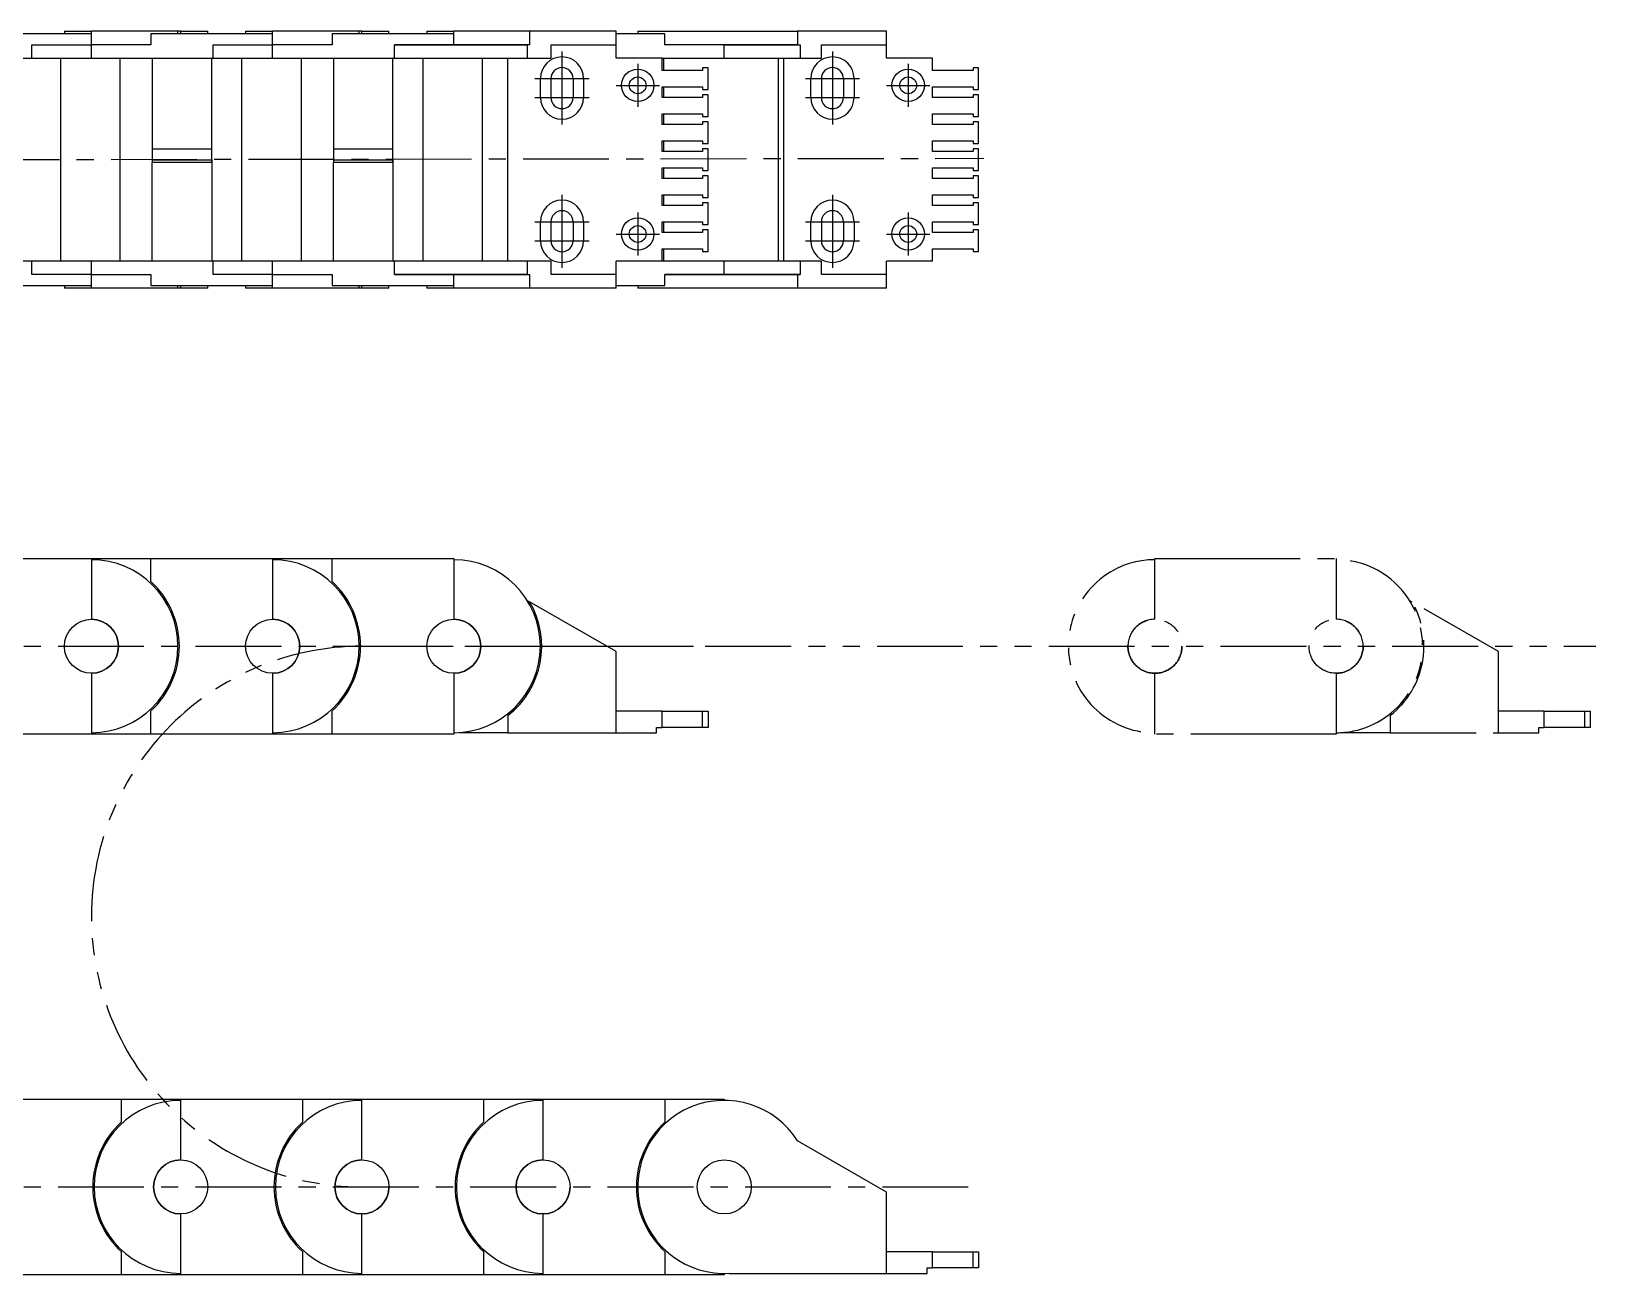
# Model space of a CAD drawing. Extents: x -186 to 750, y -403 to 95.
# Drawn here: x 172 to 750, y -365 to 95 of the extents above; entities that cross this region are included whole.
import ezdxf

# ---------------------------------------------------------------- set-up
doc = ezdxf.new("R2010")
doc.units = 0
doc.linetypes.add('CENTER', pattern=[50.8, 31.75, -6.35, 6.35, -6.35])
doc.linetypes.add('PHANTOM', pattern=[63.5, 31.75, -6.35, 6.35, -6.35, 6.35, -6.35])
doc.layers.get('0').update_dxf_attribs({"linetype": 'CONTINUOUS'})
doc.layers.add('CENTER', color=1, linetype='CONTINUOUS')

msp = doc.modelspace()

# ---------------------------------------------------------------- linework, layer by layer
at = {"color": 7, "linetype": 'CONTINUOUS'}
for p, q in [((193.97217, 94), (148.97217, 94)), ((183.97217, 95), (193.97217, 95)), ((183.97217, 95), (183.97217, 94)), ((225.97217, 95), (193.97217, 95)), ((193.97217, 94), (193.97217, 95)), ((193.97217, 90), (193.97217, 94)), ((215.97217, 94), (215.97217, 90)), ((260.97217, 94), (215.97217, 94)), ((225.97217, 94), (225.97217, 95)), ((226.97217, 95), (225.97217, 95)), ((226.97217, 95), (236.97217, 95)), ((226.97217, 94), (226.97217, 95)), ((236.97217, 94), (236.97217, 95)), ((250.97217, 95), (260.97217, 95)), ((250.97217, 95), (250.97217, 94)), ((292.97217, 95), (260.97217, 95)), ((260.97217, 94), (260.97217, 95)), ((260.97217, 90), (260.97217, 94)), ((282.97217, 94), (282.97217, 90)), ((327.97217, 94), (282.97217, 94)), ((292.97217, 94), (292.97217, 95)), ((293.97217, 95), (292.97217, 95)), ((293.97217, 95), (303.97217, 95)), ((293.97217, 94), (293.97217, 95)), ((303.97217, 94), (303.97217, 95)), ((317.97217, 95), (327.97217, 95)), ((317.97217, 95), (317.97217, 94)), ((355.994261, 95), (327.97217, 95)), ((327.97217, 94), (327.97217, 95)), ((327.97217, 90), (327.97217, 94)), ((355.994261, 95), (355.994261, 90)), ((387.97217, 95), (355.994261, 95)), ((387.97217, 90), (387.97217, 95)), ((405.97217, 94), (387.97217, 94)), ((395.97217, 95), (455.094304, 95)), ((395.97217, 95), (395.97217, 94)), ((405.97217, 90), (405.97217, 94)), ((455.094304, 95), (455.094304, 90)), ((487.97217, 95), (455.094304, 95)), ((487.97217, 90), (487.97217, 95)), ((171.97217, 90), (193.97217, 90)), ((171.97217, 85), (171.97217, 90)), ((215.97217, 90), (193.97217, 90)), ((193.97217, 85), (193.97217, 90)), ((238.97217, 90), (260.97217, 90)), ((238.97217, 85), (238.97217, 90)), ((282.97217, 90), (260.97217, 90)), ((260.97217, 85), (260.97217, 90)), ((305.97217, 90), (327.97217, 90)), ((305.97217, 85), (305.97217, 90)), ((327.97217, 90), (305.972191, 90)), ((355.094304, 90), (327.97217, 90)), ((327.97217, 90), (337.97217, 90)), ((337.97217, 90), (337.97217, 89.995)), ((337.97217, 89.995), (355.094304, 89.995)), ((355.094304, 90), (355.094304, 85)), ((355.994261, 90), (355.094304, 90)), ((363.97217, 90), (387.97217, 90)), ((363.97217, 85), (363.97217, 90)), ((387.97217, 85), (387.97217, 90)), ((427.97217, 90), (405.97217, 90)), ((427.97217, 90), (455.094304, 90)), ((455.094304, 90), (427.97217, 90)), ((427.97217, 85), (427.97217, 90)), ((455.094304, 90), (455.994261, 90)), ((455.994261, 90), (455.994261, 85)), ((463.97217, 90), (487.97217, 90)), ((463.97217, 85), (463.97217, 90)), ((487.97217, 85), (487.97217, 90)), ((126.97217, 85), (171.97217, 85)), ((171.97217, 85), (182.472323, 85)), ((171.97217, 85), (193.97217, 85)), ((182.47217, 85), (182.47217, 10)), ((193.97217, 85), (238.97217, 85)), ((204.47217, 85), (204.47217, 10)), ((216.47217, 85), (216.47217, 51.5)), ((238.47217, 51.5), (238.47217, 85)), ((238.97217, 85), (260.97217, 85)), ((249.47217, 85), (249.47217, 10)), ((260.97217, 85), (305.97217, 85)), ((271.47217, 85), (271.47217, 10)), ((283.47217, 85), (283.47217, 51.5)), ((305.47217, 51.5), (305.47217, 85)), ((305.97217, 85), (355.094304, 85)), ((316.47217, 85), (316.47217, 10)), ((338.47217, 85), (338.47217, 10)), ((347.97217, 10), (347.97217, 85)), ((355.094304, 85), (363.97217, 85)), ((404.97217, 85), (387.97217, 85)), ((404.97217, 85), (427.97217, 85)), ((404.97217, 80.5), (404.97217, 85)), ((405.47217, 85), (405.47217, 80.5)), ((419.97217, 81.5), (419.97217, 80.5)), ((421.97217, 81.5), (419.97217, 81.5)), ((421.97217, 73.5), (421.97217, 81.5)), ((427.97217, 85), (455.994261, 85)), ((447.97217, 10), (447.97217, 85)), ((449.886777, 85), (449.886777, 10)), ((455.994261, 85), (463.97217, 85)), ((504.97217, 85), (487.97217, 85)), ((504.97217, 80.5), (504.97217, 85)), ((519.97217, 81.5), (519.97217, 80.5)), ((521.97217, 81.5), (519.97217, 81.5)), ((521.97217, 73.5), (521.97217, 81.5)), ((359.97217, 70.5), (359.97217, 77.5)), ((363.87217, 77.5), (363.87217, 70.5)), ((372.07217, 77.5), (372.07217, 70.5)), ((375.97217, 77.5), (375.97217, 70.5)), ((419.97217, 80.5), (404.97217, 80.5)), ((459.97217, 70.5), (459.97217, 77.5)), ((463.87217, 77.5), (463.87217, 70.5)), ((472.07217, 77.5), (472.07217, 70.5)), ((475.97217, 77.5), (475.97217, 70.5)), ((519.97217, 80.5), (504.97217, 80.5)), ((404.97217, 70.5), (404.97217, 74.5)), ((404.97217, 74.5), (419.97217, 74.5)), ((419.97217, 70.5), (404.97217, 70.5)), ((405.47217, 74.5), (405.47217, 70.5)), ((419.97217, 74.5), (419.97217, 73.5)), ((419.97217, 73.5), (421.97217, 73.5)), ((419.97217, 71.5), (419.97217, 70.5)), ((421.97217, 71.5), (419.97217, 71.5)), ((421.97217, 63.5), (421.97217, 71.5)), ((504.97217, 74.5), (519.97217, 74.5)), ((504.97217, 70.5), (504.97217, 74.5)), ((519.97217, 70.5), (504.97217, 70.5)), ((519.97217, 74.5), (519.97217, 73.5)), ((519.97217, 73.5), (521.97217, 73.5)), ((521.97217, 71.5), (519.97217, 71.5)), ((519.97217, 71.5), (519.97217, 70.5)), ((521.97217, 63.5), (521.97217, 71.5)), ((404.97217, 60.5), (404.97217, 64.5)), ((404.97217, 64.5), (419.97217, 64.5)), ((405.47217, 64.5), (405.47217, 60.5)), ((419.97217, 64.5), (419.97217, 63.5)), ((504.97217, 64.5), (519.97217, 64.5)), ((504.97217, 60.5), (504.97217, 64.5)), ((519.97217, 64.5), (519.97217, 63.5)), ((419.97217, 60.5), (404.97217, 60.5)), ((419.97217, 63.5), (421.97217, 63.5)), ((419.97217, 61.5), (419.97217, 60.5)), ((421.97217, 61.5), (419.97217, 61.5)), ((421.97217, 53.5), (421.97217, 61.5)), ((519.97217, 60.5), (504.97217, 60.5)), ((519.97217, 63.5), (521.97217, 63.5)), ((521.97217, 61.5), (519.97217, 61.5)), ((519.97217, 61.5), (519.97217, 60.5)), ((521.97217, 53.5), (521.97217, 61.5)), ((404.97217, 50.5), (404.97217, 54.5)), ((404.97217, 54.5), (419.97217, 54.5)), ((405.47217, 54.5), (405.47217, 50.5)), ((419.97217, 54.5), (419.97217, 53.5)), ((419.97217, 53.5), (421.97217, 53.5)), ((504.97217, 54.5), (519.97217, 54.5)), ((504.97217, 50.5), (504.97217, 54.5)), ((519.97217, 54.5), (519.97217, 53.5)), ((519.97217, 53.5), (521.97217, 53.5)), ((216.47217, 51.5), (216.47217, 47.5)), ((216.47217, 51.5), (238.47217, 51.5)), ((216.47217, 47.5), (238.47217, 47.5)), ((216.47217, 47.5), (216.47217, 46.5)), ((216.47217, 10), (216.47217, 46.5)), ((238.47217, 46.5), (216.47217, 46.5)), ((238.47217, 47.5), (238.47217, 51.5)), ((238.47217, 46.5), (238.47217, 47.5)), ((238.47217, 47.5), (238.47217, 46.5)), ((238.47217, 46.5), (238.47217, 10)), ((283.47217, 51.5), (283.47217, 47.5)), ((283.47217, 51.5), (305.47217, 51.5)), ((283.47217, 47.5), (305.47217, 47.5)), ((283.47217, 47.5), (283.47217, 46.5)), ((283.47217, 10), (283.47217, 46.5)), ((305.47217, 46.5), (283.47217, 46.5)), ((305.47217, 47.5), (305.47217, 51.5)), ((305.47217, 46.5), (305.47217, 47.5)), ((305.47217, 47.5), (305.47217, 46.5)), ((305.47217, 46.5), (305.47217, 10)), ((419.97217, 50.5), (404.97217, 50.5)), ((419.97217, 51.5), (419.97217, 50.5)), ((421.97217, 51.5), (419.97217, 51.5)), ((421.97217, 43.5), (421.97217, 51.5)), ((519.97217, 50.5), (504.97217, 50.5)), ((519.97217, 51.5), (519.97217, 50.5)), ((521.97217, 51.5), (519.97217, 51.5)), ((521.97217, 43.5), (521.97217, 51.5)), ((404.97217, 40.5), (404.97217, 44.5)), ((404.97217, 44.5), (419.97217, 44.5)), ((419.97217, 40.5), (404.97217, 40.5)), ((405.47217, 44.5), (405.47217, 40.5)), ((419.97217, 44.5), (419.97217, 43.5)), ((419.97217, 43.5), (421.97217, 43.5)), ((419.97217, 41.5), (419.97217, 40.5)), ((421.97217, 41.5), (419.97217, 41.5)), ((421.97217, 33.5), (421.97217, 41.5)), ((504.97217, 44.5), (519.97217, 44.5)), ((504.97217, 40.5), (504.97217, 44.5)), ((519.97217, 40.5), (504.97217, 40.5)), ((519.97217, 44.5), (519.97217, 43.5)), ((519.97217, 43.5), (521.97217, 43.5)), ((521.97217, 41.5), (519.97217, 41.5)), ((519.97217, 41.5), (519.97217, 40.5)), ((521.97217, 33.5), (521.97217, 41.5)), ((404.97217, 30.5), (404.97217, 34.5)), ((404.97217, 34.5), (419.97217, 34.5)), ((419.97217, 30.5), (404.97217, 30.5)), ((405.47217, 34.5), (405.47217, 30.5)), ((419.97217, 34.5), (419.97217, 33.5)), ((419.97217, 33.5), (421.97217, 33.5)), ((419.97217, 31.5), (419.97217, 30.5)), ((421.97217, 31.5), (419.97217, 31.5)), ((421.97217, 23.5), (421.97217, 31.5)), ((504.97217, 34.5), (519.97217, 34.5)), ((504.97217, 30.5), (504.97217, 34.5)), ((519.97217, 30.5), (504.97217, 30.5)), ((519.97217, 34.5), (519.97217, 33.5)), ((519.97217, 33.5), (521.97217, 33.5)), ((519.97217, 31.5), (519.97217, 30.5)), ((521.97217, 31.5), (519.97217, 31.5)), ((521.97217, 23.5), (521.97217, 31.5)), ((359.97217, 17.5), (359.97217, 24.5)), ((363.87217, 24.5), (363.87217, 17.5)), ((372.07217, 24.5), (372.07217, 17.5)), ((375.97217, 24.5), (375.97217, 17.5)), ((404.97217, 20.5), (404.97217, 24.5)), ((404.97217, 24.5), (419.97217, 24.5)), ((405.47217, 24.5), (405.47217, 20.5)), ((419.97217, 24.5), (419.97217, 23.5)), ((419.97217, 23.5), (421.97217, 23.5)), ((459.97217, 17.5), (459.97217, 24.5)), ((463.87217, 24.5), (463.87217, 17.5)), ((472.07217, 24.5), (472.07217, 17.5)), ((475.97217, 24.5), (475.97217, 17.5)), ((504.97217, 24.5), (519.97217, 24.5)), ((504.97217, 20.5), (504.97217, 24.5)), ((519.97217, 24.5), (519.97217, 23.5)), ((519.97217, 23.5), (521.97217, 23.5)), ((419.97217, 20.5), (404.97217, 20.5)), ((419.97217, 21.5), (419.97217, 20.5)), ((421.97217, 21.5), (419.97217, 21.5)), ((421.97217, 13.5), (421.97217, 21.5)), ((519.97217, 20.5), (504.97217, 20.5)), ((521.97217, 21.5), (519.97217, 21.5)), ((519.97217, 21.5), (519.97217, 20.5)), ((521.97217, 13.5), (521.97217, 21.5)), ((404.97217, 10), (404.97217, 14.5)), ((404.97217, 14.5), (419.97217, 14.5)), ((405.47217, 14.5), (405.47217, 10)), ((419.97217, 14.5), (419.97217, 13.5)), ((419.97217, 13.5), (421.97217, 13.5)), ((504.97217, 14.5), (519.97217, 14.5)), ((504.97217, 10), (504.97217, 14.5)), ((519.97217, 14.5), (519.97217, 13.5)), ((519.97217, 13.5), (521.97217, 13.5)), ((171.97217, 10), (126.97217, 10)), ((193.97217, 10), (171.97217, 10)), ((171.97217, 5), (171.97217, 10)), ((238.97217, 10), (193.97217, 10)), ((193.97217, 5), (193.97217, 10)), ((260.97217, 10), (238.97217, 10)), ((238.97217, 5), (238.97217, 10)), ((305.97217, 10), (260.97217, 10)), ((260.97217, 5), (260.97217, 10)), ((355.094304, 10), (305.97217, 10)), ((305.97217, 5), (305.97217, 10)), ((363.97217, 10), (355.094304, 10)), ((355.094304, 10), (355.094304, 5)), ((363.97217, 5), (363.97217, 10)), ((404.97217, 10), (387.97217, 10)), ((387.97217, 5), (387.97217, 10)), ((427.97217, 10), (404.97217, 10)), ((455.994261, 10), (427.97217, 10)), ((427.97217, 5), (427.97217, 10)), ((455.994261, 10), (455.994261, 5)), ((463.97217, 10), (455.994261, 10)), ((463.97217, 5), (463.97217, 10)), ((487.97217, 5), (487.97217, 10)), ((504.97217, 10), (487.97217, 10)), ((148.97217, 1), (193.97217, 1)), ((193.97217, 5), (171.97217, 5)), ((183.97217, 1), (183.97217, 0)), ((193.97217, 0), (183.97217, 0)), ((193.97217, 1), (193.97217, 5)), ((193.97217, 5), (215.97217, 5)), ((193.97217, 0), (193.97217, 1)), ((225.97217, 0), (193.97217, 0)), ((215.97217, 5), (215.97217, 1)), ((215.97217, 1), (260.97217, 1)), ((225.97217, 0), (225.97217, 1)), ((226.97217, 0), (225.97217, 0)), ((236.97217, 0), (226.97196, 0)), ((226.97217, 0), (226.97217, 1)), ((236.97217, 0), (236.97217, 1)), ((260.97217, 5), (238.97217, 5)), ((250.97217, 1), (250.97217, 0)), ((260.97217, 0), (250.97217, 0)), ((260.97217, 5), (282.97217, 5)), ((260.97217, 1), (260.97217, 5)), ((260.97217, 0), (260.97217, 1)), ((292.97217, 0), (260.97217, 0)), ((282.97217, 5), (282.97217, 1)), ((282.97217, 1), (327.97217, 1)), ((292.97217, 0), (292.97217, 1)), ((293.97217, 0), (292.97217, 0)), ((303.97217, 0), (293.97196, 0)), ((293.97217, 0), (293.97217, 1)), ((303.97217, 0), (303.97217, 1)), ((327.97217, 5), (305.97217, 5)), ((305.972191, 5), (355.094304, 5)), ((317.97217, 1), (317.97217, 0)), ((337.97217, 0), (317.97217, 0)), ((327.97217, 1), (327.97217, 5)), ((337.97217, 5), (327.97217, 5)), ((327.97217, 0), (327.97217, 1)), ((355.994261, 0), (327.97217, 0)), ((355.094304, 5.005), (337.97217, 5.005)), ((337.97217, 5.005), (337.97217, 5)), ((355.994261, 0), (347.97217, 0)), ((355.094304, 5), (355.994261, 5)), ((355.994261, 5), (355.994261, 0)), ((387.97217, 0), (355.994261, 0)), ((387.97217, 5), (363.97217, 5)), ((387.97217, 0), (387.97217, 5)), ((387.97217, 1), (405.97217, 1)), ((395.97217, 1), (395.97217, 0)), ((455.094304, 0), (395.97217, 0)), ((455.094304, 5), (405.97217, 5)), ((405.97217, 5), (427.97217, 5)), ((405.97217, 1), (405.97217, 5)), ((427.97217, 5), (455.994261, 5)), ((455.094304, 5), (455.094304, 0)), ((455.994261, 5), (455.094304, 5)), ((487.97217, 0), (455.094304, 0)), ((487.97217, 5), (463.97217, 5)), ((487.97217, 0), (487.97217, 5)), ((148.97217, -100), (193.97217, -100)), ((193.97217, -100), (215.97217, -100)), ((193.97217, -100), (193.97217, -100.5)), ((193.97217, -100.5), (193.97217, -122.5)), ((215.97217, -100), (260.97217, -100)), ((215.97217, -108.578253), (215.97217, -100)), ((260.97217, -100), (282.97217, -100)), ((260.97217, -100), (260.97217, -100.5)), ((260.97217, -100.5), (260.97217, -122.5)), ((282.97217, -108.578253), (282.97217, -100)), ((282.97217, -100), (327.97217, -100)), ((327.97217, -100), (327.97217, -100.5)), ((327.97217, -100.5), (327.97217, -122.5)), ((355.094304, -115.517955), (355.994261, -116.037546)), ((387.97217, -134.5), (355.994261, -116.037546)), ((387.97217, -164.5), (387.97217, -134.5)), ((193.97217, -142.5), (193.97217, -164.5)), ((260.97217, -142.5), (260.97217, -164.5)), ((327.97217, -142.5), (327.97217, -164.5)), ((215.97217, -165), (215.97217, -156.421747)), ((282.97217, -165), (282.97217, -156.421747)), ((347.97217, -158.117377), (347.97217, -164.5)), ((404.97217, -156.5), (387.97217, -156.5)), ((404.97217, -162.5), (404.97217, -156.5)), ((404.97217, -156.5), (419.97217, -156.5)), ((419.97217, -162.5), (419.97217, -156.5)), ((419.97217, -156.5), (421.97217, -156.5)), ((421.97217, -156.5), (421.97217, -162.5)), ((193.97217, -165), (148.97217, -165)), ((193.97217, -164.5), (193.97217, -165)), ((215.97217, -165), (193.97217, -165)), ((260.97217, -165), (215.97217, -165)), ((260.97217, -164.5), (260.97217, -165)), ((282.97217, -165), (260.97217, -165)), ((327.97217, -165), (282.97217, -165)), ((327.97217, -164.5), (327.97217, -165)), ((329.97217, -164.5), (329.97217, -164.437439)), ((347.97217, -164.5), (329.97217, -164.5)), ((347.97217, -164.5), (387.97217, -164.5)), ((387.97217, -164.5), (402.97217, -164.5)), ((402.97217, -162.5), (404.97217, -162.5)), ((402.97217, -164.5), (402.97217, -162.5)), ((419.97217, -162.5), (404.97217, -162.5)), ((421.97217, -162.5), (419.97217, -162.5)), ((159.97217, -300), (204.97217, -300)), ((204.97217, -300), (226.97217, -300)), ((204.97217, -300), (204.97217, -308.578253)), ((226.97217, -300), (271.97217, -300)), ((226.97217, -300.5), (226.97217, -300)), ((226.97217, -322.5), (226.97217, -300.5)), ((271.97217, -300), (293.97217, -300)), ((271.97217, -300), (271.97217, -308.578253)), ((293.97217, -300), (338.97217, -300)), ((293.97217, -300.5), (293.97217, -300)), ((293.97217, -322.5), (293.97217, -300.5)), ((338.97217, -300), (360.97217, -300)), ((338.97217, -300), (338.97217, -308.578253)), ((360.97217, -300), (405.97217, -300)), ((360.97217, -300.5), (360.97217, -300)), ((360.97217, -322.5), (360.97217, -300.5)), ((405.97217, -300), (427.97217, -300)), ((405.97217, -300), (405.97217, -308.578253)), ((427.97217, -300), (427.97217, -300.5)), ((487.97217, -334.5), (455.094304, -315.517955)), ((487.97217, -364.5), (487.97217, -334.5)), ((226.97217, -364.5), (226.97217, -342.5)), ((293.97217, -364.5), (293.97217, -342.5)), ((360.97217, -364.5), (360.97217, -342.5)), ((204.97217, -356.421747), (204.97217, -365)), ((271.97217, -356.421747), (271.97217, -365)), ((338.97217, -356.421747), (338.97217, -365)), ((405.97217, -356.421747), (405.97217, -365)), ((504.97217, -356.5), (487.97217, -356.5)), ((504.97217, -356.5), (519.97217, -356.5)), ((504.97217, -362.5), (504.97217, -356.5)), ((519.97217, -362.5), (519.97217, -356.5)), ((519.97217, -356.5), (521.97217, -356.5)), ((521.97217, -356.5), (521.97217, -362.5)), ((429.97217, -364.437439), (429.97217, -364.5)), ((502.97217, -364.5), (502.97217, -362.5)), ((502.97217, -362.5), (504.97217, -362.5)), ((519.97217, -362.5), (504.97217, -362.5)), ((521.97217, -362.5), (519.97217, -362.5)), ((204.97217, -365), (159.97217, -365)), ((226.97217, -365), (204.97217, -365)), ((226.97217, -365), (226.97217, -364.5)), ((271.97217, -365), (226.97217, -365)), ((293.97217, -365), (271.97217, -365)), ((293.97217, -365), (293.97217, -364.5)), ((338.97217, -365), (293.97217, -365)), ((360.97217, -365), (338.97217, -365)), ((360.97217, -365), (360.97217, -364.5)), ((405.97217, -365), (360.97217, -365)), ((427.97217, -365), (405.97217, -365)), ((427.97217, -364.5), (427.97217, -365)), ((429.97217, -364.5), (487.97217, -364.5)), ((487.97217, -364.5), (502.97217, -364.5))]:
    msp.add_line(p, q, dxfattribs=at)
at = {"color": 3, "linetype": 'PHANTOM'}
for p, q in [((587.227634, -100), (632.227634, -100)), ((587.227634, -100.5), (587.227634, -100)), ((587.227634, -122.5), (587.227634, -100.5)), ((609.227634, -100), (654.227634, -100)), ((654.227634, -100), (654.227634, -100.5)), ((654.227634, -100.5), (654.227634, -122.5)), ((681.349768, -115.517955), (682.249725, -116.037546)), ((714.227634, -134.5), (682.249725, -116.037546)), ((293.97217, -132.5), (750.227634, -132.5)), ((714.227634, -164.5), (714.227634, -134.5)), ((587.227634, -164.5), (587.227634, -142.5)), ((654.227634, -142.5), (654.227634, -164.5)), ((674.227634, -158.117377), (674.227634, -164.5)), ((731.227634, -156.5), (714.227634, -156.5)), ((731.227634, -156.5), (746.227634, -156.5)), ((731.227634, -162.5), (731.227634, -156.5)), ((746.227634, -156.5), (748.227634, -156.5)), ((746.227634, -162.5), (746.227634, -156.5)), ((748.227634, -156.5), (748.227634, -162.5)), ((587.227634, -165), (587.227634, -164.5)), ((632.227634, -165), (587.227634, -165)), ((654.227634, -165), (609.227634, -165)), ((654.227634, -164.5), (654.227634, -165)), ((656.227634, -164.5), (656.227634, -164.437439)), ((674.227634, -164.5), (656.227634, -164.5)), ((674.227634, -164.5), (714.227634, -164.5)), ((714.227634, -164.5), (729.227634, -164.5)), ((729.227634, -162.5), (731.227634, -162.5)), ((729.227634, -164.5), (729.227634, -162.5)), ((746.227634, -162.5), (731.227634, -162.5)), ((748.227634, -162.5), (746.227634, -162.5))]:
    msp.add_line(p, q, dxfattribs=at)
at = {"color": 7, "linetype": 'CONTINUOUS'}
for centre, radius in [((395.97217, 75), 6), ((495.97217, 75), 6), ((395.97217, 75), 3.1), ((495.97217, 75), 3.1), ((395.97217, 20), 6), ((495.97217, 20), 6), ((395.97217, 20), 3.1), ((495.97217, 20), 3.1), ((193.97217, -132.5), 10), ((260.97217, -132.5), 10), ((327.97217, -132.5), 10), ((226.97217, -332.5), 10), ((293.97217, -332.5), 10), ((360.97217, -332.5), 10), ((427.97217, -332.5), 10), ((427.97217, -332.5), 10)]:
    msp.add_circle(centre, radius, dxfattribs=at)
at = {"color": 3, "linetype": 'PHANTOM'}
for centre in [(587.227634, -132.5), (654.227634, -132.5)]:
    msp.add_circle(centre, 10, dxfattribs=at)
at = {"color": 7, "linetype": 'CONTINUOUS'}
for centre, radius, start, end in [((367.97217, 77.5), 8, 0, 180), ((367.97217, 77.5), 4.1, 0, 180), ((467.97217, 77.5), 8, 0, 180), ((467.97217, 77.5), 4.1, 0, 180), ((367.97217, 70.5), 8, 180, 0), ((367.97217, 70.5), 4.1, 180, 0), ((467.97217, 70.5), 8, 180, 0), ((467.97217, 70.5), 4.1, 180, 0), ((367.97217, 24.5), 8, 0, 180), ((467.97217, 24.5), 8, 0, 180), ((367.97217, 24.5), 4.1, 0, 180), ((467.97217, 24.5), 4.1, 0, 180), ((367.97217, 17.5), 8, 180, 0), ((367.97217, 17.5), 4.1, 180, 0), ((467.97217, 17.5), 8, 180, 0), ((467.97217, 17.5), 4.1, 180, 0), ((193.97217, -132.5), 32, 270, 90), ((260.97217, -132.5), 32, 270, 90), ((327.97217, -132.5), 32, 270, 90), ((193.97217, -132.5), 32.5, 312.603667, 47.396333), ((260.97217, -132.5), 32.5, 312.603667, 47.396333), ((327.97217, -132.5), 32.5, 307.979872, 30.433439), ((193.97217, -132.5), 10, 270, 90), ((260.97217, -132.5), 10, 270, 90), ((327.97217, -132.5), 10, 270, 90), ((226.97217, -332.5), 32, 90, 270), ((293.97217, -332.5), 32, 90, 270), ((360.97217, -332.5), 32, 90, 270), ((427.97217, -332.5), 32, 32.052013, 273.583322), ((226.97217, -332.5), 32.5, 132.603667, 227.396333), ((293.97217, -332.5), 32.5, 132.603667, 227.396333), ((360.97217, -332.5), 32.5, 132.603667, 227.396333), ((427.97217, -332.5), 32.5, 132.603667, 227.396333), ((226.97217, -332.5), 10, 90, 270), ((293.97217, -332.5), 10, 90, 270), ((360.97217, -332.5), 10, 90, 270), ((293.97217, -332.5), 10, 270, 0), ((360.97217, -332.5), 10, 270, 0)]:
    msp.add_arc(centre, radius, start, end, dxfattribs=at)
at = {"color": 3, "linetype": 'PHANTOM'}
for centre, radius, start, end in [((587.227634, -132.5), 32, 90, 270), ((654.227634, -132.5), 32, 270, 90), ((654.227634, -132.5), 32.5, 307.979872, 30.433439), ((587.227634, -132.5), 10, 90, 270), ((654.227634, -132.5), 10, 270, 90), ((293.97217, -232.5), 100, 90, 270), ((587.227634, -132.5), 10, 270, 0)]:
    msp.add_arc(centre, radius, start, end, dxfattribs=at)
at = {"layer": 'CENTER', "color": 1, "linetype": 'CENTER'}
for p, q in [((367.97217, 87.5), (367.97217, 60.5)), ((467.97217, 87.5), (467.97217, 60.5)), ((395.97217, 83), (395.97217, 67)), ((495.97217, 83), (495.97217, 67)), ((357.97217, 77.5), (377.97217, 77.5)), ((457.97217, 77.5), (477.97217, 77.5)), ((357.97217, 70.5), (377.97217, 70.5)), ((387.97217, 75), (403.97217, 75)), ((457.97217, 70.5), (477.97217, 70.5)), ((487.97217, 75), (503.97217, 75)), ((-2, 47.33993), (523.904022, 48.017638)), ((367.97217, 34.5), (367.97217, 7.5)), ((467.97217, 34.5), (467.97217, 7.5)), ((357.97217, 24.5), (377.97217, 24.5)), ((395.97217, 28), (395.97217, 12)), ((457.97217, 24.5), (477.97217, 24.5)), ((495.97217, 28), (495.97217, 12)), ((357.97217, 17.5), (377.97217, 17.5)), ((387.97217, 20), (403.97217, 20)), ((457.97217, 17.5), (477.97217, 17.5)), ((487.97217, 20), (503.97217, 20)), ((130.846706, -132.5), (423.97217, -132.5)), ((130.846706, -332.5), (523.97217, -332.5))]:
    msp.add_line(p, q, dxfattribs=at)

doc.saveas('drawing.dxf')
